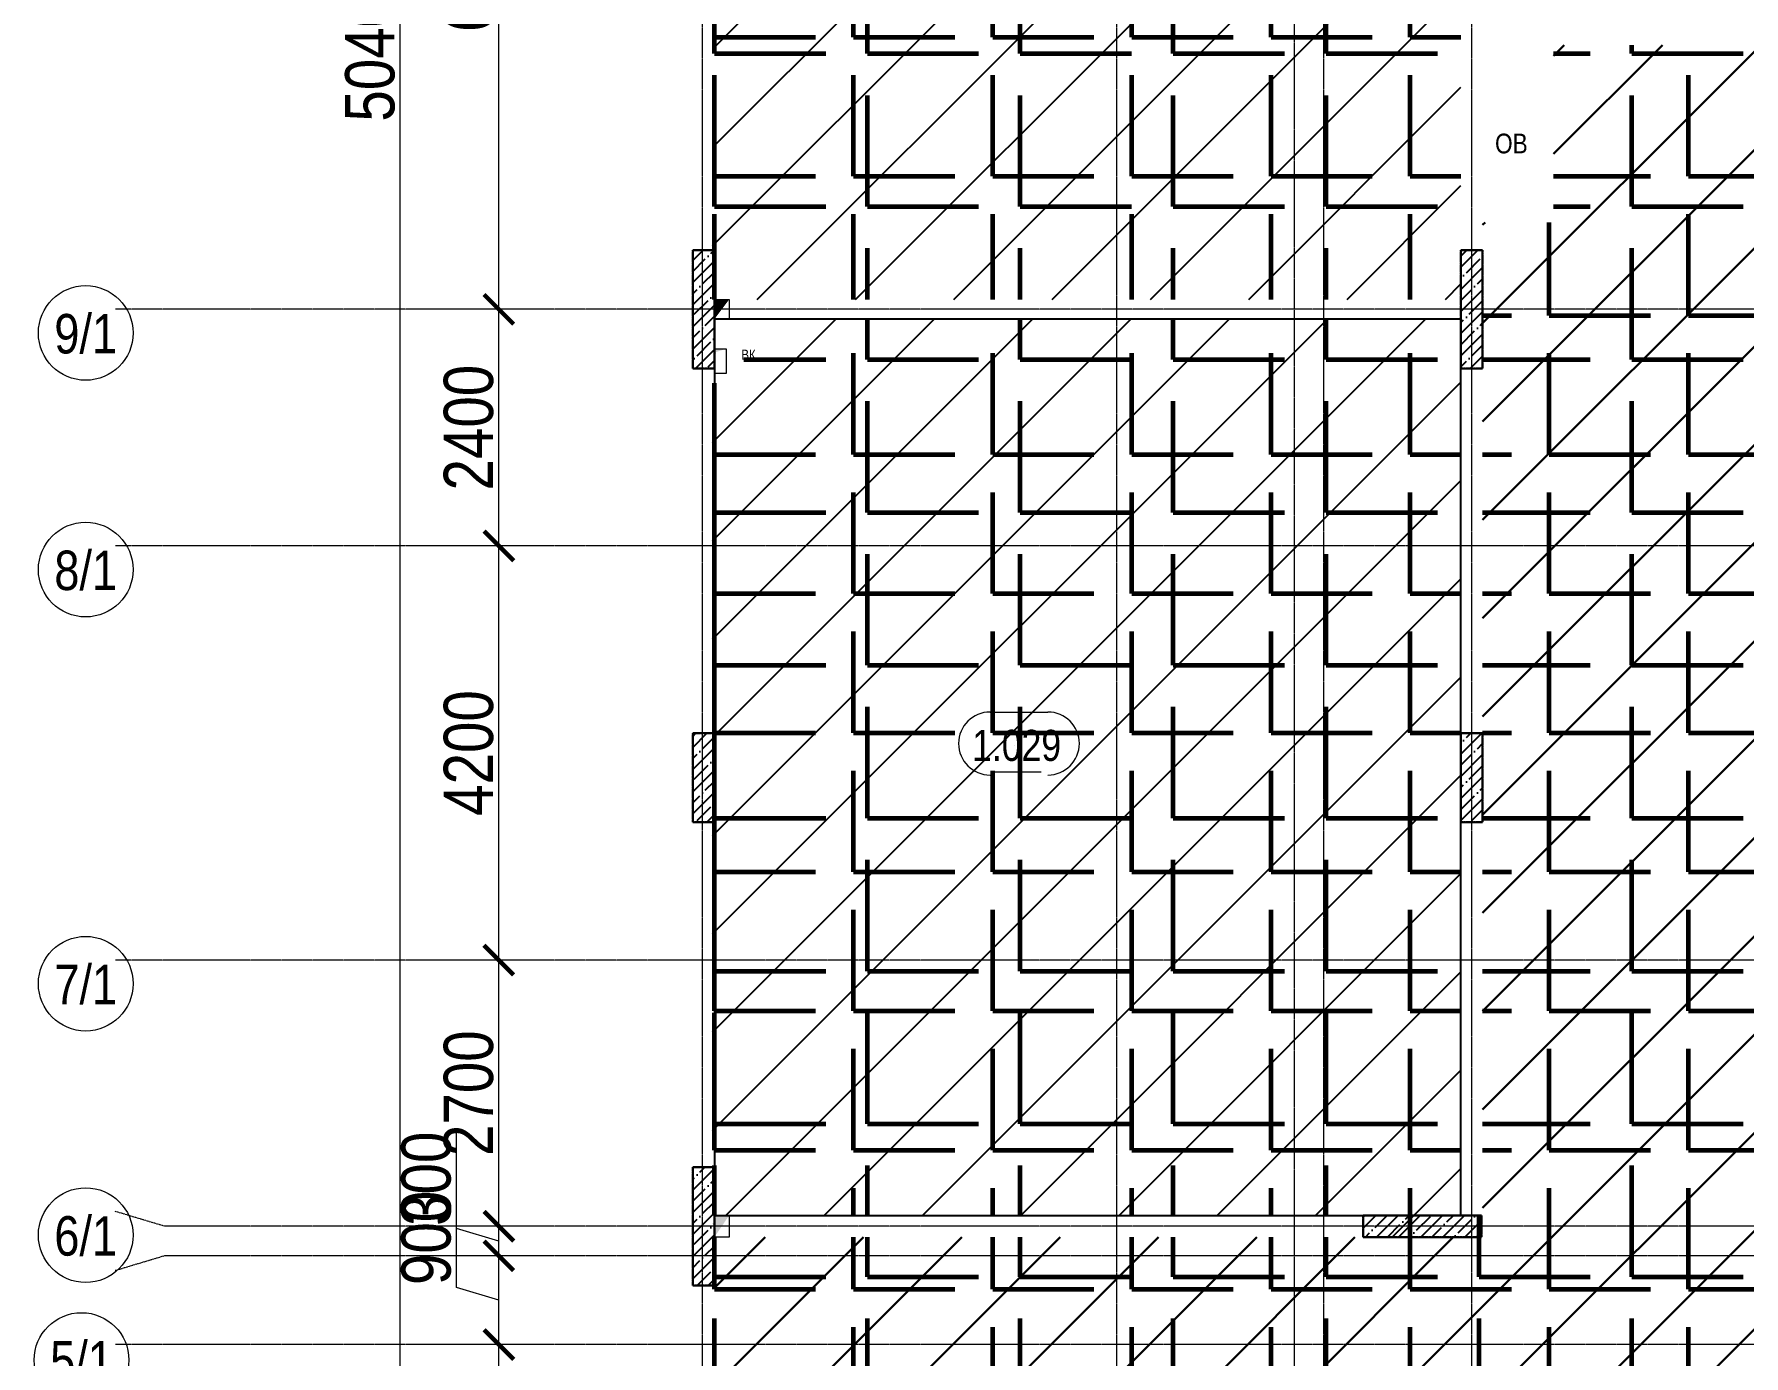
# Model space of a CAD drawing. Header units: millimetres. Extents: x -65509 to 912790, y 446 to 713294.
# Drawn here: x -6898 to 10439, y 16257 to 29661 of the extents above; entities that cross this region are included whole.
import ezdxf
from ezdxf.enums import TextEntityAlignment as Align

# ---------------------------------------------------------------- set-up
doc = ezdxf.new("R2010")
doc.units = ezdxf.units.MM
doc.linetypes.add('CENTER2', pattern=[28.575, 19.05, -3.175, 3.175, -3.175])
doc.linetypes.add('HIDDEN2', pattern=[4.7625, 3.175, -1.5875])
doc.layers.get('Defpoints').update_dxf_attribs({"color": 250})
doc.layers.add('1.1) Нал. пол 1 вып. классы в 1 блоке', color=5, linetype='Continuous')
for name, color, linetype, lineweight in [('8.1) Нал. пол 8 вып.', 190, 'Continuous', 30), ('8.2) Линолеум 8 вып', 90, 'Continuous', 60), ('9.1) Линолеум 9  9.2 Инв', 3, 'Continuous', 60), ('АР_Area', 250, 'Continuous', 5), ('АР_Колонны', 250, 'Continuous', 30), ('АР_Стены ЖБ', 250, 'Continuous', 35), ('АР_Штриховка', 250, 'Continuous', 0), ('ВК_Шахты', 250, 'Continuous', 9), ('ОВ_Классы', 250, 'Continuous', 0), ('ОВ_Отопление', 250, 'Continuous', 5), ('РД_Оси_100', 250, 'Continuous', 0), ('РД_Оси_размер', 250, 'Continuous', 0)]:
    doc.layers.add(name, color=color, linetype=linetype, lineweight=lineweight)
doc.styles.add('style1', font='ARIALN.TTF')
doc.styles.add('ккк', font='isocpeur.ttf', dxfattribs={"width": 0.85, "oblique": 15})
doc.dimstyles.new('Dim100_ареал', dxfattribs={"dimscale": 100, "dimtxt": 2.5, "dimasz": 1, "dimexe": 1, "dimexo": 1, "dimgap": 0.5, "dimtad": 1, "dimzin": 12, "dimdsep": 46, "dimtxsty": 'style1', "dimblk": 'ARCHTICK', "dimcen": 1, "dimdle": 1, "dimclrd": 256, "dimclre": 256, "dimaunit": 1, "dimadec": 0, "dimazin": 3, "dimtfac": 1, "dimtmove": 1, "dimatfit": 3, "dimldrblk": 'OPEN30', "dimfxl": 4, "dimfxlon": 1, "dimtolj": 1, "dimtzin": 0, "dimlwd": 9, "dimlwe": 9, "dimarcsym": 0})
pattern_1 = [(45, (-1580685.86, 128462.9), (-498.4042, 498.4042), [])]
pattern_2 = [(45, (-120, -9128.87), (-112.2532, 112.2532), []), (45, (-7.75, -9128.87), (-112.2532, 112.2532), [198.4375, -39.6875, 0, -39.6875])]
pattern_3 = [(0, (0, 0), (0, 1550.67), [1127.76, -422.91]), (90, (0, 0), (-1550.67, 9e-14), [1127.76, -422.91])]
pattern_4 = [(0, (0, 0), (0, 1410.97), [1026.16, -384.81]), (90, (0, 0), (-1410.97, 9e-14), [1026.16, -384.81])]

# ---------------------------------------------------------------- blocks, each defined once
blk = doc.blocks.new('otv')
at = {"linetype": 'Continuous'}
blk.add_lwpolyline([(0, -1), (0, 0), (1, 0), (1, -1)], close=True, dxfattribs=at)
blk.add_solid([(0, -1), (0, 0), (0.135, -0.137), (1, 0)], dxfattribs=at)
blk = doc.blocks.new('otv_в_стене')
at = {"linetype": 'Continuous'}
blk.add_lwpolyline([(0, -1), (0, 0), (1, 0), (1, -1)], close=True, dxfattribs=at)
blk.add_solid([(0, -1), (0, 0), (0.5, -0.5), (1, 0)], dxfattribs=at)
blk = doc.blocks.new('A-iden')
at = {"linetype": 'Continuous', "lineweight": 5}
blk.add_circle((0, -4), 3, dxfattribs=at)
at = {"color": 0, "linetype": 'Continuous', "lineweight": 20, "style": 'ккк', "width": 0.85}
blk.add_attdef('ID', text='', height=8, dxfattribs=at).set_placement((0.31, -3.85), align=Align.MIDDLE_CENTER)
blk = doc.blocks.new('_ArchTick')
at = {"color": 0, "linetype": 'ByBlock', "const_width": 0.15}
blk.add_lwpolyline([(-0.5, -0.5), (0.5, 0.5)], dxfattribs=at)
blk = doc.blocks.new('*D63')
at = {"layer": 'Defpoints', "color": 0, "transparency": 16777216}
for p in [(1193587, 147913), (1194587, 147913), (1194587, 143713)]:
    blk.add_point(p, dxfattribs=at)
at = {"layer": 'РД_Оси_размер', "lineweight": 9, "transparency": 16777216}
for p, q in [((1193987, 147913), (1193487, 147913)), ((1193587, 143613), (1193587, 148013)), ((1193987, 143713), (1193487, 143713))]:
    blk.add_line(p, q, dxfattribs=at)
at = {"layer": 'РД_Оси_размер', "lineweight": 9, "transparency": 16777216, "xscale": 300, "yscale": 300, "zscale": 300}
for p, rotation in [((1193587, 147913), 90), ((1193587, 143713), 270)]:
    blk.add_blockref('_ArchTick', p, dxfattribs=dict(at, rotation=rotation))
at = {"layer": 'РД_Оси_размер', "color": 0, "transparency": 16777216, "insert": (1193282, 145813), "char_height": 500, "attachment_point": 5, "rotation": 90, "style": 'style1'}
blk.add_mtext('\\A1;4200', dxfattribs=at)
blk = doc.blocks.new('_Open30')
at = {"color": 0, "linetype": 'ByBlock', "lineweight": -2}
for p, q in [((-1, 0.268), (0, 0)), ((0, 0), (-1, -0.268)), ((0, 0), (-1, 0))]:
    blk.add_line(p, q, dxfattribs=at)
blk = doc.blocks.new('*D64')
at = {"layer": 'Defpoints', "color": 0, "transparency": 16777216}
for p in [(1193587, 148813), (1194587, 148813), (1194587, 147913)]:
    blk.add_point(p, dxfattribs=at)
at = {"layer": 'РД_Оси_размер', "lineweight": 9, "transparency": 16777216}
for p, q in [((1193157, 148492), (1193157, 149497)), ((1193987, 148813), (1193487, 148813)), ((1193587, 147813), (1193587, 148913)), ((1193587, 148363), (1193157, 148492)), ((1193987, 147913), (1193487, 147913))]:
    blk.add_line(p, q, dxfattribs=at)
at = {"layer": 'РД_Оси_размер', "lineweight": 9, "transparency": 16777216, "xscale": 300, "yscale": 300, "zscale": 300}
for p, rotation in [((1193587, 148813), 90), ((1193587, 147913), 270)]:
    blk.add_blockref('_ArchTick', p, dxfattribs=dict(at, rotation=rotation))
at = {"layer": 'РД_Оси_размер', "color": 0, "transparency": 16777216, "insert": (1192852, 148995), "char_height": 500, "attachment_point": 5, "rotation": 90, "style": 'style1'}
blk.add_mtext('\\A1;900', dxfattribs=at)
blk = doc.blocks.new('*D65')
at = {"layer": 'Defpoints', "color": 0, "transparency": 16777216}
for p in [(1193587, 149113), (1194587, 149113), (1194587, 148813)]:
    blk.add_point(p, dxfattribs=at)
at = {"layer": 'РД_Оси_размер', "lineweight": 9, "transparency": 16777216}
for p, q in [((1193157, 149092), (1193157, 150097)), ((1193987, 149113), (1193487, 149113)), ((1193587, 148713), (1193587, 149213)), ((1193587, 148963), (1193157, 149092)), ((1193987, 148813), (1193487, 148813))]:
    blk.add_line(p, q, dxfattribs=at)
at = {"layer": 'РД_Оси_размер', "lineweight": 9, "transparency": 16777216, "xscale": 300, "yscale": 300, "zscale": 300}
for p, rotation in [((1193587, 149113), 90), ((1193587, 148813), 270)]:
    blk.add_blockref('_ArchTick', p, dxfattribs=dict(at, rotation=rotation))
at = {"layer": 'РД_Оси_размер', "color": 0, "transparency": 16777216, "insert": (1192852, 149595), "char_height": 500, "attachment_point": 5, "rotation": 90, "style": 'style1'}
blk.add_mtext('\\A1;300', dxfattribs=at)
blk = doc.blocks.new('*D66')
at = {"layer": 'Defpoints', "color": 0, "transparency": 16777216}
for p in [(1193587, 151813), (1194587, 151813), (1194587, 149113)]:
    blk.add_point(p, dxfattribs=at)
at = {"layer": 'РД_Оси_размер', "lineweight": 9, "transparency": 16777216}
for p, q in [((1193587, 149013), (1193587, 151913)), ((1193987, 151813), (1193487, 151813)), ((1193987, 149113), (1193487, 149113))]:
    blk.add_line(p, q, dxfattribs=at)
at = {"layer": 'РД_Оси_размер', "lineweight": 9, "transparency": 16777216, "xscale": 300, "yscale": 300, "zscale": 300}
for p, rotation in [((1193587, 151813), 90), ((1193587, 149113), 270)]:
    blk.add_blockref('_ArchTick', p, dxfattribs=dict(at, rotation=rotation))
at = {"layer": 'РД_Оси_размер', "color": 0, "transparency": 16777216, "insert": (1193282, 150463), "char_height": 500, "attachment_point": 5, "rotation": 90, "style": 'style1'}
blk.add_mtext('\\A1;2700', dxfattribs=at)
blk = doc.blocks.new('*D67')
at = {"layer": 'Defpoints', "color": 0, "transparency": 16777216}
for p in [(1193587, 156013), (1194587, 156013), (1194587, 151813)]:
    blk.add_point(p, dxfattribs=at)
at = {"layer": 'РД_Оси_размер', "lineweight": 9, "transparency": 16777216}
for p, q in [((1193587, 151713), (1193587, 156113)), ((1193987, 156013), (1193487, 156013)), ((1193987, 151813), (1193487, 151813))]:
    blk.add_line(p, q, dxfattribs=at)
at = {"layer": 'РД_Оси_размер', "lineweight": 9, "transparency": 16777216, "xscale": 300, "yscale": 300, "zscale": 300}
for p, rotation in [((1193587, 156013), 90), ((1193587, 151813), 270)]:
    blk.add_blockref('_ArchTick', p, dxfattribs=dict(at, rotation=rotation))
at = {"layer": 'РД_Оси_размер', "color": 0, "transparency": 16777216, "insert": (1193282, 153913), "char_height": 500, "attachment_point": 5, "rotation": 90, "style": 'style1'}
blk.add_mtext('\\A1;4200', dxfattribs=at)
blk = doc.blocks.new('*D68')
at = {"layer": 'Defpoints', "color": 0, "transparency": 16777216}
for p in [(1193587, 158413), (1194587, 158413), (1194587, 156013)]:
    blk.add_point(p, dxfattribs=at)
at = {"layer": 'РД_Оси_размер', "lineweight": 9, "transparency": 16777216}
for p, q in [((1193587, 155913), (1193587, 158513)), ((1193987, 158413), (1193487, 158413)), ((1193987, 156013), (1193487, 156013))]:
    blk.add_line(p, q, dxfattribs=at)
at = {"layer": 'РД_Оси_размер', "lineweight": 9, "transparency": 16777216, "xscale": 300, "yscale": 300, "zscale": 300}
for p, rotation in [((1193587, 158413), 90), ((1193587, 156013), 270)]:
    blk.add_blockref('_ArchTick', p, dxfattribs=dict(at, rotation=rotation))
at = {"layer": 'РД_Оси_размер', "color": 0, "transparency": 16777216, "insert": (1193282, 157213), "char_height": 500, "attachment_point": 5, "rotation": 90, "style": 'style1'}
blk.add_mtext('\\A1;2400', dxfattribs=at)
blk = doc.blocks.new('*D69')
at = {"layer": 'Defpoints', "color": 0, "transparency": 16777216}
for p in [(1193587, 165313), (1194587, 165313), (1194587, 158413)]:
    blk.add_point(p, dxfattribs=at)
at = {"layer": 'РД_Оси_размер', "lineweight": 9, "transparency": 16777216}
for p, q in [((1193587, 158313), (1193587, 165413)), ((1193987, 165313), (1193487, 165313)), ((1193987, 158413), (1193487, 158413))]:
    blk.add_line(p, q, dxfattribs=at)
at = {"layer": 'РД_Оси_размер', "lineweight": 9, "transparency": 16777216, "xscale": 300, "yscale": 300, "zscale": 300}
for p, rotation in [((1193587, 165313), 90), ((1193587, 158413), 270)]:
    blk.add_blockref('_ArchTick', p, dxfattribs=dict(at, rotation=rotation))
at = {"layer": 'РД_Оси_размер', "color": 0, "transparency": 16777216, "insert": (1193282, 161863), "char_height": 500, "attachment_point": 5, "rotation": 90, "style": 'style1'}
blk.add_mtext('\\A1;6900', dxfattribs=at)
blk = doc.blocks.new('*D92')
at = {"layer": 'Defpoints', "color": 0, "transparency": 16777216}
for p in [(1192587, 186313), (1194587, 186313), (1194587, 135913)]:
    blk.add_point(p, dxfattribs=at)
at = {"layer": 'РД_Оси_размер', "lineweight": 9, "transparency": 16777216}
for p, q in [((1192587, 135813), (1192587, 186413)), ((1192987, 186313), (1192487, 186313)), ((1192987, 135913), (1192487, 135913))]:
    blk.add_line(p, q, dxfattribs=at)
at = {"layer": 'РД_Оси_размер', "lineweight": 9, "transparency": 16777216, "xscale": 300, "yscale": 300, "zscale": 300}
for p, rotation in [((1192587, 186313), 90), ((1192587, 135913), 270)]:
    blk.add_blockref('_ArchTick', p, dxfattribs=dict(at, rotation=rotation))
at = {"layer": 'РД_Оси_размер', "color": 0, "transparency": 16777216, "insert": (1192282, 161113), "char_height": 500, "attachment_point": 5, "rotation": 90, "style": 'style1'}
blk.add_mtext('\\A1;50400', dxfattribs=at)
blk = doc.blocks.new('MOK-МаркаПом_овал_ареал')
for p, q in [((-2.99, 3.76), (3.52, 3.76)), ((-2.75, -3), (2.75, -3))]:
    blk.add_line(p, q)
for centre, radius, start, end in [((-2.99, 0.21), 3.55, 90, 270), ((3.52, 0.21), 3.55, 270, 90), ((-7.41, 0), 7.16, 0, 0.001)]:
    blk.add_arc(centre, radius, start, end)
at = {"color": 0, "style": 'style1'}
blk.add_attdef('АР-ПОМЕЩЕНИЕ:НОМЕР', text='', height=3, dxfattribs=at).set_placement((0.26, 0), align=Align.MIDDLE)
blk = doc.blocks.new('оси_рен')
at = {"layer": 'РД_Оси_100', "color": 251, "linetype": 'CENTER2', "true_color": 0x636466}
for p, q in [((1195652.916, 135558.25), (1195652.916, 223268.25)), ((1199852.916, 135558.25), (1199852.916, 223268.25)), ((1225207.916, 158413.25), (1189697.958, 158413.25)), ((1225207.916, 156013.25), (1189697.958, 156013.25)), ((1225207.916, 151813.25), (1189697.958, 151813.25))]:
    blk.add_line(p, q, dxfattribs=at)
for points in [[(1201652.916, 223268.25), (1201652.916, 135558.25)], [(1201952.916, 135558.25), (1201952.916, 223268.25)], [(1203452.916, 135558.25), (1203452.916, 223268.25)], [(1225207.916, 149113.25), (1190197.958, 149113.25), (1189697.958, 149263.25)], [(1225207.916, 148813.25), (1190197.958, 148813.25), (1189697.958, 148663.25)], [(1225207.916, 147913.25), (1189697.958, 147913.25)]]:
    blk.add_lwpolyline(points, dxfattribs=at)
at = {"layer": 'РД_Оси_100', "color": 251, "true_color": 0x636466}
ref = blk.add_blockref('A-iden', (1189397.958, 158813.25), dxfattribs=dict(at, xscale=160, yscale=160))
ref.add_attrib('ID', '9/1', dxfattribs={"layer": '0', "linetype": 'Continuous', "height": 400, "style": 'style1'}).set_placement((1189397.958, 158173.25), align=Align.MIDDLE)
ref = blk.add_blockref('A-iden', (1189397.958, 156413.25), dxfattribs=dict(at, xscale=160, yscale=160))
ref.add_attrib('ID', '8/1', dxfattribs={"layer": '0', "linetype": 'Continuous', "height": 400, "style": 'style1'}).set_placement((1189397.958, 155773.25), align=Align.MIDDLE)
ref = blk.add_blockref('A-iden', (1189397.958, 152213.25), dxfattribs=dict(at, xscale=160, yscale=160))
ref.add_attrib('ID', '7/1', dxfattribs={"layer": '0', "linetype": 'Continuous', "height": 400, "style": 'style1'}).set_placement((1189397.958, 151573.25), align=Align.MIDDLE)
ref = blk.add_blockref('A-iden', (1189397.958, 149663.25), dxfattribs=dict(at, xscale=160, yscale=160))
ref.add_attrib('ID', '6/1', dxfattribs={"layer": '0', "linetype": 'Continuous', "height": 400, "style": 'style1'}).set_placement((1189397.958, 149023.25), align=Align.MIDDLE)
ref = blk.add_blockref('A-iden', (1189355.316, 148396.618), dxfattribs=dict(at, xscale=160, yscale=160))
ref.add_attrib('ID', '5/1', dxfattribs={"layer": '0', "linetype": 'Continuous', "height": 400, "style": 'style1'}).set_placement((1189355.316, 147756.618), align=Align.MIDDLE)
at = {"layer": 'РД_Оси_размер', "color": 251, "true_color": 0x636466}
for base, p1, p2, picture, middle in [((1192587.313, 186313.25), (1194587.313, 135913.25), (1194587.313, 186313.25), '*D92', (1192282.026, 161113.25)), ((1193587.313, 165313.25), (1194587.313, 158413.25), (1194587.313, 165313.25), '*D69', (1193282.026, 161863.25)), ((1193587.313, 158413.25), (1194587.313, 156013.25), (1194587.313, 158413.25), '*D68', (1193282.026, 157213.25)), ((1193587.313, 156013.25), (1194587.313, 151813.25), (1194587.313, 156013.25), '*D67', (1193282.026, 153913.25)), ((1193587.313, 151813.25), (1194587.313, 149113.25), (1194587.313, 151813.25), '*D66', (1193282.026, 150463.25)), ((1193587.313, 149113.25), (1194587.313, 148813.25), (1194587.313, 149113.25), '*D65', (1192851.74, 149142.336)), ((1193587.313, 148813.25), (1194587.313, 147913.25), (1194587.313, 148813.25), '*D64', (1192851.74, 148542.336)), ((1193587.313, 147913.25), (1194587.313, 143713.25), (1194587.313, 147913.25), '*D63', (1193282.026, 145813.25))]:
    dim = blk.add_linear_dim(base=base, p1=p1, p2=p2, angle=90, dimstyle='Dim100_ареал', override={"dimtxt": 5, "dimasz": 3}, dxfattribs=at)
    dim.commit()
    dim.dimension.update_dxf_attribs({"geometry": picture, "text_midpoint": middle})

msp = doc.modelspace()

# ---------------------------------------------------------------- hatches: boundary and pattern name
at = {"layer": '1.1) Нал. пол 1 вып. классы в 1 блоке'}
h = msp.add_hatch(dxfattribs=at)
h.set_pattern_fill('ANSI31', color=256, scale=222)
h.set_pattern_definition(pattern_1)
h.paths.add_polyline_path([(-20, 27671.13), (-20, 27471.13), (0, 27471.13), (0, 26971.13), (150, 26971.13), (7570, 26971.13), (7570, 27471.13), (7570, 29771.13), (7570, 30971.13), (7570, 31871.13), (7570, 32371.13), (7570, 35401.13), (7350, 35401.13), (7350, 36071.13), (0, 36071.13), (0, 35571.13), (-20, 35171.13), (-20, 33971.13), (-20, 33071.13), (-20, 31871.13), (0, 31871.13), (0, 30971.13)])
h = msp.add_hatch(dxfattribs=at)
h.set_pattern_fill('ANSI31', color=256, scale=222)
h.set_pattern_definition(pattern_1)
h.paths.add_polyline_path([(7570, 26771.13), (300, 26771.13), (300, 26221.13), (300, 26146.13), (300, 26133.63), (300, 26121.13), (0, 26121.13), (0, 26133.63), (0, 26146.13), (0, 26221.13), (0, 26271.13), (-20, 26271.13), (-20, 25871.13), (-20, 24671.13), (-20, 23771.13), (-20, 22571.13), (0, 22571.13), (0, 21671.13), (-20, 21671.13), (-20, 18371.13), (-20, 18171.13), (0, 18171.13), (0, 17681.125), (6580, 17681.13), (6580, 17461.13), (7780, 17461.13), (7780, 17681.13), (7580, 17681.13), (7570, 17681.13), (7570, 18581.13), (7570, 20381.13), (7570, 21671.13), (7570, 22571.13), (7570, 23071.13), (7570, 25971.13), (7570, 25971.13), (7570, 26271.13)])
at = {"layer": '8.1) Нал. пол 8 вып.'}
h = msp.add_hatch(dxfattribs=at)
h.set_pattern_fill('ANSI31', color=256, scale=222)
h.paths.add_polyline_path([(27380, 16871.13), (26680, 16871.13), (26680, 17171.13), (25579.999, 17171.13), (22279.999, 17171.13), (20080, 17171.13), (20080, 16471.13), (20080, 16271.13), (20080, 12281.13), (20780, 12281.13), (23680, 12281.13), (25800.609, 12281.13), (25800.609, 12571.13), (26680, 12571.13), (26680, 12571.13), (27380, 12571.13)])
h.paths.add_polyline_path([(20080, 16271.13), (12080, 16271.13), (12080, 12281.13), (20080, 12281.13)])
h.paths.add_polyline_path([(12070, 16271.13), (11180, 16271.13), (11180, 16471.13), (11180, 18671.13), (11180, 18871.13), (11180, 20171.13), (11180, 24571.13), (11179.963, 24810.416), (12070, 24811.641), (12070, 27751.129), (11270, 27751.13), (11149.997, 27751.131), (11149.997, 29551.13), (8510.001, 29551.13), (8510.001, 27751.13), (7790, 27751.13), (7790, 17681.13), (7790, 17461.125), (7790, 13771.13), (7780, 13561.13), (7790, 13561.13), (7790, 12721.13), (7790, 9821.13), (7790, 8621.13), (7790, 4491.13), (12070, 4491.13), (12070, 10741.13), (11879.262, 10741.13), (11880.161, 11131.161), (12070, 11131.077)])
h.paths.add_polyline_path([(7790, 17461.125), (0, 17461.125), (0, 14201.13), (300, 14201.13), (300, 13781.13), (6580, 13781.13), (6580, 14061.13), (7790, 14061.13)])
h.paths.add_polyline_path([(11796.198, 10468.463), (11989.24, 10468.463), (11989.24, 10678.763), (11796.198, 10678.763)], flags=24)
at = {"layer": '8.2) Линолеум 8 вып'}
h = msp.add_hatch(dxfattribs=at)
h.set_pattern_fill('ANGLE', color=256, scale=222)
h.set_pattern_definition(pattern_3)
h.paths.add_polyline_path([(-20, 27671.13), (-20, 27471.13), (0, 27471.13), (0, 26971.13), (150, 26971.13), (7570, 26971.13), (7570, 27471.13), (7570, 29771.13), (7570, 30971.13), (7570, 31871.13), (7570, 32371.13), (7570, 35401.13), (7350, 35401.13), (7350, 36071.13), (0, 36071.13), (0, 35571.13), (-20, 35171.13), (-20, 33971.13), (-20, 33071.13), (-20, 31871.13), (0, 31871.13), (0, 30971.13)])
h = msp.add_hatch(dxfattribs=at)
h.set_pattern_fill('ANGLE', color=256, scale=222)
h.set_pattern_definition(pattern_3)
h.paths.add_polyline_path([(27380, 16871.13), (26680, 16871.13), (26680, 17171.13), (25579.999, 17171.13), (22279.999, 17171.13), (20080, 17171.13), (20080, 16471.13), (20080, 16271.13), (20080, 12281.13), (20780, 12281.13), (23680, 12281.13), (25800.609, 12281.13), (25800.609, 12571.13), (26680, 12571.13), (26680, 12571.13), (27380, 12571.13)])
h.paths.add_polyline_path([(20080, 16271.13), (12080, 16271.13), (12080, 12281.13), (20080, 12281.13)])
h.paths.add_polyline_path([(12070, 16271.13), (11180, 16271.13), (11180, 16471.13), (11180, 18671.13), (11180, 18871.13), (11180, 20171.13), (11180, 24571.13), (11179.963, 24810.416), (12070, 24811.641), (12070, 27751.129), (11270, 27751.13), (11149.997, 27751.131), (11149.997, 29551.13), (8510.001, 29551.13), (8510.001, 27751.13), (7790, 27751.13), (7790, 17681.13), (7790, 17461.125), (7790, 13771.13), (7780, 13561.13), (7790, 13561.13), (7790, 12721.13), (7790, 9821.13), (7790, 8621.13), (7790, 4491.13), (12070, 4491.13), (12070, 10741.13), (11879.262, 10741.13), (11880.161, 11131.161), (12070, 11131.077)])
h.paths.add_polyline_path([(7790, 17461.125), (0, 17461.125), (0, 14201.13), (300, 14201.13), (300, 13781.13), (6580, 13781.13), (6580, 14061.13), (7790, 14061.13)])
h.paths.add_polyline_path([(11796.198, 10468.463), (11989.24, 10468.463), (11989.24, 10678.763), (11796.198, 10678.763)], flags=24)
h = msp.add_hatch(dxfattribs=at)
h.set_pattern_fill('ANGLE', color=256, scale=222)
h.set_pattern_definition(pattern_3)
h.paths.add_polyline_path([(7570, 26771.13), (300, 26771.13), (300, 26221.13), (300, 26146.13), (300, 26133.63), (300, 26121.13), (0, 26121.13), (0, 26133.63), (0, 26146.13), (0, 26221.13), (0, 26271.13), (-20, 26271.13), (-20, 25871.13), (-20, 24671.13), (-20, 23771.13), (-20, 22571.13), (0, 22571.13), (0, 21671.13), (-20, 21671.13), (-20, 18371.13), (-20, 18171.13), (0, 18171.13), (0, 17681.125), (6580, 17681.13), (6580, 17461.13), (7780, 17461.13), (7780, 17681.13), (7580, 17681.13), (7570, 17681.13), (7570, 18581.13), (7570, 20381.13), (7570, 21671.13), (7570, 22571.13), (7570, 23071.13), (7570, 25971.13), (7570, 25971.13), (7570, 26271.13)])
at = {"layer": '9.1) Линолеум 9  9.2 Инв'}
h = msp.add_hatch(dxfattribs=at)
h.set_pattern_fill('ANGLE', color=256, scale=202)
h.set_pattern_definition(pattern_4)
h.paths.add_polyline_path([(-20, 27671.13), (-20, 27471.13), (0, 27471.13), (0, 26971.13), (150, 26971.13), (7570, 26971.13), (7570, 27471.13), (7570, 29771.13), (7570, 30971.13), (7570, 31871.13), (7570, 32371.13), (7570, 35401.13), (7350, 35401.13), (7350, 36071.13), (0, 36071.13), (0, 35571.13), (-20, 35171.13), (-20, 33971.13), (-20, 33071.13), (-20, 31871.13), (0, 31871.13), (0, 30971.13)])
h = msp.add_hatch(dxfattribs=at)
h.set_pattern_fill('ANGLE', color=256, scale=202)
h.set_pattern_definition(pattern_4)
h.paths.add_polyline_path([(27380, 16871.13), (26680, 16871.13), (26680, 17171.13), (25579.999, 17171.13), (22279.999, 17171.13), (20080, 17171.13), (20080, 16471.13), (20080, 16271.13), (20080, 12281.13), (20780, 12281.13), (23680, 12281.13), (25800.609, 12281.13), (25800.609, 12571.13), (26680, 12571.13), (26680, 12571.13), (27380, 12571.13)])
h.paths.add_polyline_path([(20080, 16271.13), (12080, 16271.13), (12080, 12281.13), (20080, 12281.13)])
h.paths.add_polyline_path([(12070, 16271.13), (11180, 16271.13), (11180, 16471.13), (11180, 18671.13), (11180, 18871.13), (11180, 20171.13), (11180, 24571.13), (11179.963, 24810.416), (12070, 24811.641), (12070, 27751.129), (11270, 27751.13), (11149.997, 27751.131), (11149.997, 29551.13), (8510.001, 29551.13), (8510.001, 27751.13), (7790, 27751.13), (7790, 17681.13), (7790, 17461.125), (7790, 13771.13), (7780, 13561.13), (7790, 13561.13), (7790, 12721.13), (7790, 9821.13), (7790, 8621.13), (7790, 4491.13), (12070, 4491.13), (12070, 10741.13), (11879.262, 10741.13), (11880.161, 11131.161), (12070, 11131.077)])
h.paths.add_polyline_path([(7790, 17461.125), (0, 17461.125), (0, 14201.13), (300, 14201.13), (300, 13781.13), (6580, 13781.13), (6580, 14061.13), (7790, 14061.13)])
h.paths.add_polyline_path([(11796.198, 10468.463), (11989.24, 10468.463), (11989.24, 10678.763), (11796.198, 10678.763)], flags=24)
h = msp.add_hatch(dxfattribs=at)
h.set_pattern_fill('ANGLE', color=256, scale=202)
h.set_pattern_definition(pattern_4)
h.paths.add_polyline_path([(7570, 26771.13), (300, 26771.13), (300, 26221.13), (300, 26146.13), (300, 26133.63), (300, 26121.13), (0, 26121.13), (0, 26133.63), (0, 26146.13), (0, 26221.13), (0, 26271.13), (-20, 26271.13), (-20, 25871.13), (-20, 24671.13), (-20, 23771.13), (-20, 22571.13), (0, 22571.13), (0, 21671.13), (-20, 21671.13), (-20, 18371.13), (-20, 18171.13), (0, 18171.13), (0, 17681.125), (6580, 17681.13), (6580, 17461.13), (7780, 17461.13), (7780, 17681.13), (7580, 17681.13), (7570, 17681.13), (7570, 18581.13), (7570, 20381.13), (7570, 21671.13), (7570, 22571.13), (7570, 23071.13), (7570, 25971.13), (7570, 25971.13), (7570, 26271.13)])
at = {"layer": 'АР_Штриховка', "linetype": 'Continuous', "lineweight": 25}
h = msp.add_hatch(dxfattribs=at)
h.set_pattern_fill('ANSI35', color=256, scale=25, style=0)
h.set_pattern_definition(pattern_2)
h.paths.add_polyline_path([(-220, 26271.13), (0, 26271.13), (0, 27471.13), (-220, 27471.13)], flags=0)
h = msp.add_hatch(dxfattribs=at)
h.set_pattern_fill('ANSI35', color=256, scale=25, style=0)
h.set_pattern_definition(pattern_2)
h.paths.add_polyline_path([(7570, 26271.13), (7790, 26271.13), (7790, 27471.13), (7570, 27471.13)], flags=0)
h = msp.add_hatch(dxfattribs=at)
h.set_pattern_fill('ANSI35', color=256, scale=25, style=0)
h.set_pattern_definition(pattern_2)
h.paths.add_polyline_path([(-220, 21671.13), (0, 21671.13), (0, 22571.13), (-220, 22571.13)], flags=0)
h = msp.add_hatch(dxfattribs=at)
h.set_pattern_fill('ANSI35', color=256, scale=25, style=0)
h.set_pattern_definition(pattern_2)
h.paths.add_polyline_path([(7570, 21671.13), (7790, 21671.13), (7790, 22571.13), (7570, 22571.13)], flags=0)
h = msp.add_hatch(dxfattribs=at)
h.set_pattern_fill('ANSI35', color=256, scale=25, style=0)
h.set_pattern_definition(pattern_2)
h.paths.add_polyline_path([(-220, 16971.13), (0, 16971.13), (0, 18171.13), (-220, 18171.13)], flags=0)
h = msp.add_hatch(dxfattribs=at)
h.set_pattern_fill('ANSI35', color=256, scale=25, style=0)
h.set_pattern_definition([(45, (-120, -9128.87), (-112.2532, 112.2532), []), (45, (-7.75, -9128.87), (-112.2532, 112.2532), [198.4375, -39.6875, 0, -39.6875])])
h.paths.add_polyline_path([(7780, 17461.13), (7780, 17681.13), (6580, 17681.13), (6580, 17461.13)], flags=0)

# ---------------------------------------------------------------- linework, layer by layer
at = {"layer": '1.1) Нал. пол 1 вып. классы в 1 блоке'}
msp.add_lwpolyline([(7570, 26771.13), (0, 26771.13), (0, 17681.125), (7570, 17681.125)], close=True, dxfattribs=at)
at = {"layer": 'АР_Колонны', "linetype": 'HIDDEN2', "lineweight": 25}
for p, q in [((-220, 27471.13), (0, 27471.13)), ((-220, 26271.13), (-220, 27471.13)), ((0, 27471.13), (0, 26271.13)), ((7570, 27471.13), (7790, 27471.13)), ((7570, 26271.13), (7570, 27471.13)), ((7790, 27471.13), (7790, 26271.13)), ((0, 26271.13), (-220, 26271.13)), ((7790, 26271.13), (7570, 26271.13)), ((-220, 22571.13), (0, 22571.13)), ((-220, 21671.13), (-220, 22571.13)), ((0, 22571.13), (0, 21671.13)), ((7570, 22571.13), (7790, 22571.13)), ((7570, 21671.13), (7570, 22571.13)), ((7790, 22571.13), (7790, 21671.13)), ((0, 21671.13), (-220, 21671.13)), ((7790, 21671.13), (7570, 21671.13)), ((-220, 18171.13), (0, 18171.13)), ((-220, 16971.13), (-220, 18171.13)), ((0, 18171.13), (0, 16971.13)), ((6580, 17681.13), (7780, 17681.13)), ((6580, 17461.13), (6580, 17681.13)), ((7780, 17681.13), (7780, 17461.13)), ((7780, 17461.13), (6580, 17461.13)), ((0, 16971.13), (-220, 16971.13))]:
    msp.add_line(p, q, dxfattribs=at)
at = {"layer": 'АР_Колонны', "linetype": 'Continuous', "lineweight": 25}
for p, q in [((0, 27471.13), (-220, 27471.13)), ((-220, 27471.13), (-220, 26271.13)), ((0, 26271.13), (0, 27471.13)), ((7790, 27471.13), (7570, 27471.13)), ((7570, 27471.13), (7570, 26271.13)), ((7790, 26271.13), (7790, 27471.13)), ((-220, 26271.13), (0, 26271.13)), ((7570, 26271.13), (7790, 26271.13)), ((0, 22571.13), (-220, 22571.13)), ((-220, 22571.13), (-220, 21671.13)), ((0, 21671.13), (0, 22571.13)), ((7790, 22571.13), (7570, 22571.13)), ((7570, 22571.13), (7570, 21671.13)), ((7790, 21671.13), (7790, 22571.13)), ((-220, 21671.13), (0, 21671.13)), ((7570, 21671.13), (7790, 21671.13)), ((0, 18171.13), (-220, 18171.13)), ((-220, 18171.13), (-220, 16971.13)), ((0, 16971.13), (0, 18171.13)), ((6580, 17681.13), (6580, 17461.13)), ((7780, 17681.13), (6580, 17681.13)), ((7780, 17461.13), (7780, 17681.13)), ((6580, 17461.13), (7780, 17461.13)), ((-220, 16971.13), (0, 16971.13))]:
    msp.add_line(p, q, dxfattribs=at)
at = {"layer": 'АР_Стены ЖБ', "linetype": 'Continuous', "lineweight": 25}
for p, q in [((0, 27471.13), (-220, 27471.13)), ((-220, 27471.13), (-220, 26271.13)), ((0, 26271.13), (0, 27471.13)), ((7790, 27471.13), (7570, 27471.13)), ((7570, 27471.13), (7570, 26271.13)), ((7790, 26271.13), (7790, 27471.13)), ((-220, 26271.13), (0, 26271.13)), ((7570, 26271.13), (7790, 26271.13)), ((0, 22571.13), (-220, 22571.13)), ((-220, 22571.13), (-220, 21671.13)), ((0, 21671.13), (0, 22571.13)), ((7790, 22571.13), (7570, 22571.13)), ((7570, 22571.13), (7570, 21671.13)), ((7790, 21671.13), (7790, 22571.13)), ((-220, 21671.13), (0, 21671.13)), ((7570, 21671.13), (7790, 21671.13)), ((0, 18171.13), (-220, 18171.13)), ((-220, 18171.13), (-220, 16971.13)), ((0, 16971.13), (0, 18171.13)), ((7780, 17681.13), (6580, 17681.13)), ((6580, 17681.13), (6580, 17461.13)), ((7780, 17461.13), (7780, 17681.13)), ((6580, 17461.13), (7780, 17461.13)), ((-220, 16971.13), (0, 16971.13))]:
    msp.add_line(p, q, dxfattribs=at)

# ---------------------------------------------------------------- block references
msp.add_blockref('оси_рен', (-1195772.915, -131542.119))
at = {"layer": 'АР_Area', "color": 18, "linetype": 'Continuous', "lineweight": 5, "true_color": 0x000000}
ref = msp.add_blockref('MOK-МаркаПом_овал_ареал', (3064.91, 22448.337), dxfattribs=dict(at, xscale=90, yscale=90, zscale=100))
ref.add_attrib('АР-ПОМЕЩЕНИЕ:НОМЕР', '1.029', dxfattribs={"layer": '0', "color": 0, "height": 315, "style": 'style1'}).set_placement((3064.91, 22448.337), align=Align.MIDDLE)
at = {"layer": 'ВК_Шахты', "color": 18, "true_color": 0x000000, "xscale": 120, "yscale": 250}
msp.add_blockref('otv', (0, 26471.13), dxfattribs=at)
at = {"layer": 'ОВ_Отопление', "color": 18, "true_color": 0x000000, "xscale": 150}
for p, yscale in [((0, 26971.13), 200), ((0, 17681.125), 220)]:
    msp.add_blockref('otv_в_стене', p, dxfattribs=dict(at, yscale=yscale))

# ---------------------------------------------------------------- texts
at = {"layer": 'ВК_Шахты', "color": 18, "true_color": 0x000000, "insert": (345.592, 26410.975), "char_height": 100, "width": 200, "attachment_point": 5, "style": 'style1'}
msp.add_mtext('ВК', dxfattribs=at)
at = {"layer": 'ОВ_Классы', "color": 18, "true_color": 0x000000, "insert": (8082.088, 28551.13), "char_height": 200, "width": 615.81801, "attachment_point": 5, "style": 'style1'}
msp.add_mtext('ОВ', dxfattribs=at)

doc.saveas('drawing.dxf')
